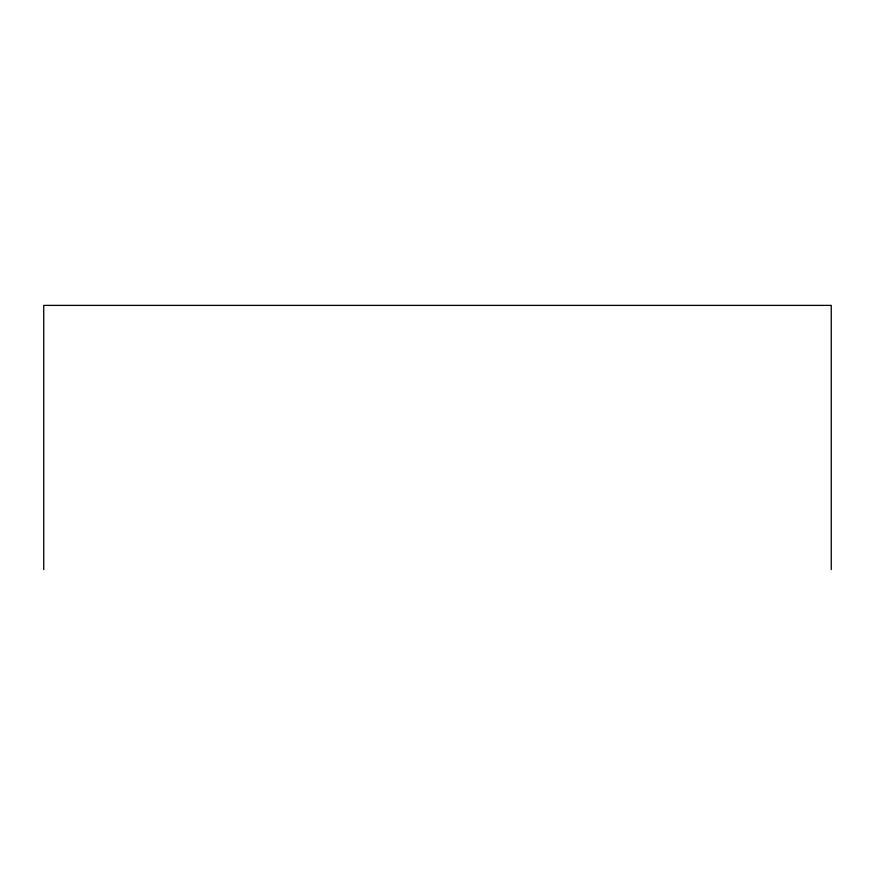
<?xml version="1.0" encoding="UTF-8"?>
<svg xmlns="http://www.w3.org/2000/svg" width="875" height="875" viewBox="0 0 875 875"><rect width="100%" height="100%" fill="white"/><g stroke="black" fill="none" stroke-linecap="round" stroke-linejoin="round"><path stroke-width="1.31" d="M831.25 569.614L831.25 305.386L43.75 305.386L43.75 569.614"/></g></svg>
